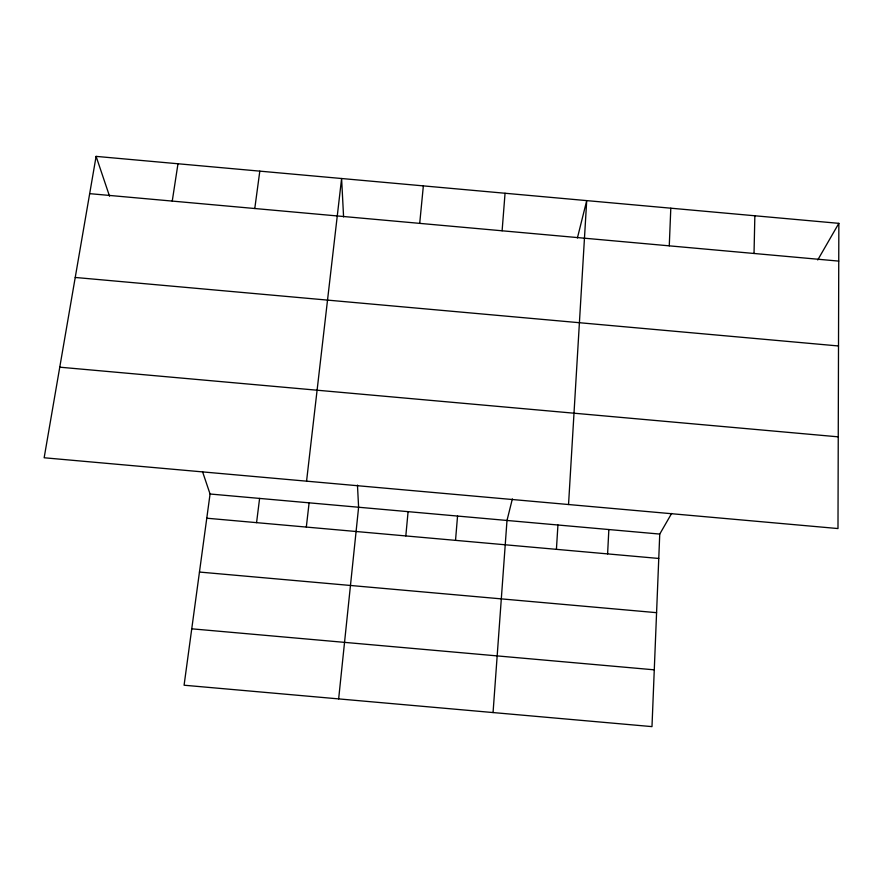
<?xml version="1.0" encoding="UTF-8"?>
<svg xmlns="http://www.w3.org/2000/svg" width="883" height="883" viewBox="0 0 883 883"><rect width="100%" height="100%" fill="white"/><g stroke="black" fill="none" stroke-linecap="round" stroke-linejoin="round"><path stroke-width="1.32" d="M838.85 223.344L837.989 528.553L44.15 457.769L96.104 156.379L838.85 223.344L817.735 259.966M754.027 253.476L754.855 215.772M669.27 245.838L670.804 208.189M671.632 513.442L659.744 534.072L651.985 726.621L184.083 685.219L210.066 494.005L202.516 471.61M607.603 553.895L608.851 529.535M568.542 504.524L586.709 200.618L577.405 237.969M556.422 549.336L557.935 524.999M493.056 712.559L506.997 520.462L512.372 498.895M502.107 230.794L505.054 193.256M455.529 540.352L457.549 516.047M405.816 535.926L408.089 511.643M419.712 223.366L423.354 185.883M338.653 698.895L358.608 507.239L357.46 485.087M306.324 527.074L309.105 502.824M306.567 481.169L341.6 178.509L343.586 216.92M256.567 522.648L259.602 498.409M254.779 208.52L259.812 171.136M172.251 201.092L177.98 163.763M210.066 494.005L659.744 534.072M206.777 518.211L658.762 558.453M199.459 572.052L656.577 612.67M191.743 628.817L654.281 669.833M89.68 193.653L838.74 261.103M75.232 277.461L838.508 345.97M59.768 367.185L838.243 436.842M96.104 156.379L109.547 196.214"/></g></svg>
